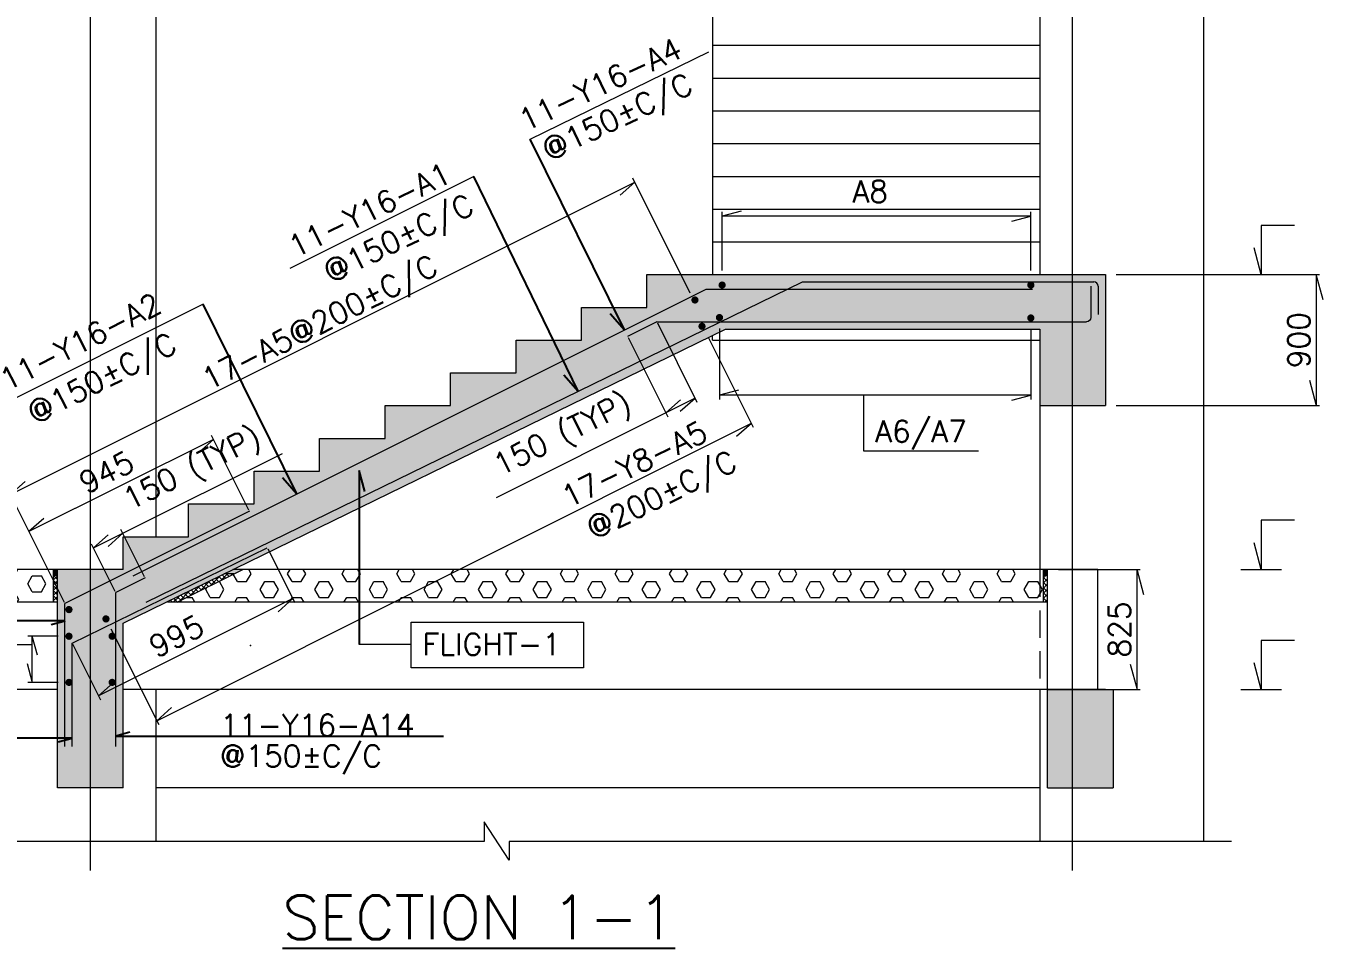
# Model space of a CAD drawing. Header units: millimetres. Extents: x 340192 to 549303, y -616317 to -538642.
# Drawn here: x 420369 to 429282, y -590845 to -584511 of the extents above; entities that cross this region are included whole.
import ezdxf
from ezdxf.enums import TextEntityAlignment as Align
from ezdxf.lldxf.tags import DXFTag

# ---------------------------------------------------------------- set-up
doc = ezdxf.new("R2010")
doc.units = ezdxf.units.MM
doc.header["$LTSCALE"] = 250
doc.header["$MEASUREMENT"] = 0
doc.linetypes.add('( Hidden )', pattern=[0.375, 0.25, -0.125])
doc.layers.get('DEFPOINTS').update_dxf_attribs({"lineweight": 0})
for name, color, linetype, lineweight in [('CIVIL', 3, 'Continuous', 0), ('CV-CB-BEAM', 7, 'Continuous', 0), ('CV-CB-CIVIL', 70, 'Continuous', 0), ('CV-CB-COLUMN', 3, 'Continuous', 0), ('CV-CB-DIM', 2, 'Continuous', 0), ('CV-CB-GRID', 8, 'CENTER', 5), ('CV-CB-HATCH', 2, 'Continuous', 0), ('CV-CB-LINE', 2, 'Continuous', 0), ('CV-CB-REINFORCEMENT', 6, 'Continuous', 0), ('CV-CB-SHADE', 25, 'Continuous', 0), ('CV-CB-TEXT', 3, 'Continuous', 0), ('SECTION', 6, 'Continuous', 0)]:
    doc.layers.add(name, color=color, linetype=linetype, lineweight=lineweight)
doc.styles.add('ROMANS', font='romans.shx')
doc.styles.add('V1', font='romans.shx', dxfattribs={"height": 200})
tags = doc.linetypes.add('CENTER', pattern=[2, 1.25, -0.25, 0.25, -0.25]).pattern_tags.tags
tags[10:11] = [DXFTag(74, 4), DXFTag(75, 0), DXFTag(340, '0'), DXFTag(46, 1.0), DXFTag(50, 0.0), DXFTag(44, 0.0), DXFTag(45, 0.0)]
tags[8:9] = [DXFTag(74, 4), DXFTag(75, 0), DXFTag(340, '0'), DXFTag(46, 1.0), DXFTag(50, 0.0), DXFTag(44, 0.0), DXFTag(45, 0.0)]
tags[6:7] = [DXFTag(74, 4), DXFTag(75, 0), DXFTag(340, '0'), DXFTag(46, 1.0), DXFTag(50, 0.0), DXFTag(44, 0.0), DXFTag(45, 0.0)]
tags[4:5] = [DXFTag(74, 4), DXFTag(75, 0), DXFTag(340, '0'), DXFTag(46, 1.0), DXFTag(50, 0.0), DXFTag(44, 0.0), DXFTag(45, 0.0)]
doc.dimstyles.new('1.5', dxfattribs={"dimtxt": 150, "dimasz": 0.00045, "dimexe": 30, "dimexo": 7.5, "dimgap": 52.5, "dimtad": 1, "dimdec": 0, "dimlfac": 0.666667, "dimzin": 0, "dimdsep": 46, "dimtxsty": 'ROMANS', "dimblk": 'TICK', "dimcen": 0.09, "dimclrd": 2, "dimclre": 2, "dimclrt": 3, "dimadec": 0, "dimazin": 0, "dimtfac": 1, "dimtdec": 0, "dimtofl": 0, "dimtmove": 0, "dimatfit": 3, "dimfxl": 1, "dimtolj": 1, "dimtzin": 0, "dimlwd": -1, "dimlwe": -1, "dimarcsym": 1})
doc.dimstyles.new('CIVIL', dxfattribs={"dimtxt": 1, "dimasz": 0.0005, "dimexe": 50, "dimexo": 0, "dimgap": 50, "dimtad": 1, "dimdec": 0, "dimlfac": 0.001, "dimzin": 0, "dimdsep": 46, "dimtxsty": 'ROMANS', "dimblk": 'TICK', "dimcen": 0.09, "dimclrd": 2, "dimclre": 2, "dimclrt": 3, "dimadec": 0, "dimazin": 0, "dimtfac": 1, "dimtdec": 0, "dimtofl": 0, "dimtmove": 0, "dimatfit": 3, "dimldrblk": 'TICK', "dimfxl": 1, "dimfrac": 2, "dimtolj": 1, "dimtzin": 0, "dimarcsym": 0})
doc.dimstyles.new('CV-CB-DIM', dxfattribs={"dimtxt": 150, "dimasz": 0.0006, "dimexe": 22.5, "dimexo": 75, "dimgap": 45, "dimtad": 1, "dimdec": 0, "dimzin": 0, "dimdsep": 46, "dimtxsty": 'ROMANS', "dimblk": 'TICK', "dimcen": 0.09, "dimdle": 50, "dimclrd": 2, "dimclre": 2, "dimclrt": 3, "dimadec": 0, "dimazin": 0, "dimtfac": 1, "dimtdec": 0, "dimtofl": 0, "dimtmove": 0, "dimatfit": 3, "dimfxl": 1, "dimtolj": 1, "dimtzin": 0, "dimlwd": -1, "dimlwe": -1, "dimarcsym": 0})
pattern_1 = [(45, (327199.929, -596679.648), (-17.6776695, 17.6776695), []), (135, (327199.929, -596679.648), (-17.6776695, -17.6776695), [])]

# ---------------------------------------------------------------- blocks, each defined once
blk = doc.blocks.new('TICK')
at = {"color": 3}
blk.add_line((-289777.747, -77645.713), (0, 0), dxfattribs=at)
blk = doc.blocks.new('*D156')
at = {"layer": 'CV-CB-DIM', "color": 2, "transparency": 16777216}
for p, q in [((425134.2, -586589.4), (425134.2, -587077.2)), ((427273.7, -586592.2), (427273.7, -587077.2)), ((427273.7, -587047.2), (425134.2, -587047.2))]:
    blk.add_line(p, q, dxfattribs=at)
at = {"layer": 'DEFPOINTS', "color": 0, "transparency": 16777216}
for p in [(425134.2, -586514.4, -1342192.6), (427273.7, -586517.2), (425134.2, -587047.2)]:
    blk.add_point(p, dxfattribs=at)
at = {"layer": 'CV-CB-DIM', "color": 2, "transparency": 16777216, "xscale": 0.00045, "yscale": 0.00045, "zscale": 0.00045, "rotation": 180}
blk.add_blockref('TICK', (425134.2, -587047.2), dxfattribs=at)
at = {"layer": 'CV-CB-DIM', "color": 2, "transparency": 16777216, "xscale": 0.00045, "yscale": 0.00045, "zscale": 0.00045}
blk.add_blockref('TICK', (427273.7, -587047.2), dxfattribs=at)
blk = doc.blocks.new('*D157')
at = {"layer": 'CV-CB-DIM', "color": 2, "transparency": 16777216}
for p, q in [((425056.9, -586648.2), (425366.5, -587267.4)), ((421267.9, -589283.1), (425353.1, -587240.5)), ((420951.9, -588651.2), (421281.3, -589310))]:
    blk.add_line(p, q, dxfattribs=at)
at = {"layer": 'DEFPOINTS', "color": 0, "transparency": 16777216}
for p in [(425023.4, -586581.1), (425353.1, -587240.5), (420918.4, -588584.1)]:
    blk.add_point(p, dxfattribs=at)
at = {"layer": 'CV-CB-DIM', "color": 2, "transparency": 16777216, "xscale": 0.00045, "yscale": 0.00045, "zscale": 0.00045}
for p, rotation in [((425353.1, -587240.5), 26.56505117708479), ((421267.9, -589283.1), 206.5650511770848)]:
    blk.add_blockref('TICK', p, dxfattribs=dict(at, rotation=rotation))
blk = doc.blocks.new('*D217')
at = {"layer": 'CV-CB-DIM', "color": 2, "transparency": 16777216}
for p, q in [((420589.2, -588703.2), (420382.2, -588703.2)), ((420412.2, -589020.2), (420412.2, -588703.2)), ((420589.2, -589020.2), (420382.2, -589020.2))]:
    blk.add_line(p, q, dxfattribs=at)
at = {"layer": 'DEFPOINTS', "color": 0, "transparency": 16777216}
for p in [(420412.2, -588703.2), (420664.2, -588703.2), (420664.2, -589020.2)]:
    blk.add_point(p, dxfattribs=at)
at = {"layer": 'CV-CB-DIM', "color": 2, "transparency": 16777216, "xscale": 0.00045, "yscale": 0.00045, "zscale": 0.00045}
for p, rotation in [((420412.2, -588703.2), 90), ((420412.2, -589020.2), 270)]:
    blk.add_blockref('TICK', p, dxfattribs=dict(at, rotation=rotation))
blk = doc.blocks.new('*D179')
at = {"layer": 'CV-CB-REINFORCEMENT', "color": 2, "transparency": 16777216}
for p, q in [((421657.3, -587350.9), (420389.5, -587984.8)), ((421900.5, -587837.2), (421643.9, -587324.1)), ((420632.6, -588471.1), (420376.1, -587958))]:
    blk.add_line(p, q, dxfattribs=at)
at = {"layer": 'DEFPOINTS', "color": 0, "transparency": 16777216}
for p in [(421903.8, -587843.9), (420389.5, -587984.8), (420636, -588477.8, 0)]:
    blk.add_point(p, dxfattribs=at)
at = {"layer": 'CV-CB-REINFORCEMENT', "color": 2, "transparency": 16777216, "xscale": 0.00045, "yscale": 0.00045, "zscale": 0.00045}
for p, rotation in [((421657.3, -587350.9), 26.56505117704357), ((420389.5, -587984.8), 206.5650511770435)]:
    blk.add_blockref('TICK', p, dxfattribs=dict(at, rotation=rotation))
at = {"layer": 'CV-CB-REINFORCEMENT', "color": 3, "transparency": 16777216, "insert": (420922.2, -587575.9), "char_height": 150, "attachment_point": 5, "rotation": 26.56505, "style": 'ROMANS'}
blk.add_mtext('\\A1;945', dxfattribs=at)
blk = doc.blocks.new('*D180')
at = {"layer": 'CV-CB-REINFORCEMENT', "color": 2, "transparency": 16777216}
for p, q in [((420261.8, -587729.4), (424551.8, -585584.3)), ((424933, -586346.7), (424538.4, -585557.5)), ((420632.6, -588471.1), (420248.3, -587702.5))]:
    blk.add_line(p, q, dxfattribs=at)
at = {"layer": 'DEFPOINTS', "color": 0, "transparency": 16777216}
for p in [(424551.8, -585584.3), (424936.4, -586353.4, 1342192.6), (420636, -588477.8)]:
    blk.add_point(p, dxfattribs=at)
at = {"layer": 'CV-CB-REINFORCEMENT', "color": 2, "transparency": 16777216, "xscale": 0.00045, "yscale": 0.00045, "zscale": 0.00045}
for p, rotation in [((424551.8, -585584.3), 26.56505117708479), ((420261.8, -587729.4), 206.5650511770848)]:
    blk.add_blockref('TICK', p, dxfattribs=dict(at, rotation=rotation))
blk = doc.blocks.new('*D201')
at = {"layer": 'CV-CB-REINFORCEMENT', "color": 2, "transparency": 16777216}
for p, q in [((425152.2, -586191.1), (425152.2, -585788.1)), ((427273.7, -585818.1), (425152.2, -585818.1)), ((427273.7, -586191.1), (427273.7, -585788.1))]:
    blk.add_line(p, q, dxfattribs=at)
at = {"layer": 'DEFPOINTS', "color": 0, "transparency": 16777216}
for p in [(425152.2, -585818.1), (425152.2, -586266.1, -1342192.6), (427273.7, -586266.1)]:
    blk.add_point(p, dxfattribs=at)
at = {"layer": 'CV-CB-REINFORCEMENT', "color": 2, "transparency": 16777216, "xscale": 0.00045, "yscale": 0.00045, "zscale": 0.00045, "rotation": 180}
blk.add_blockref('TICK', (425152.2, -585818.1), dxfattribs=at)
at = {"layer": 'CV-CB-REINFORCEMENT', "color": 2, "transparency": 16777216, "xscale": 0.00045, "yscale": 0.00045, "zscale": 0.00045}
blk.add_blockref('TICK', (427273.7, -585818.1), dxfattribs=at)
blk = doc.blocks.new('*D214')
at = {"layer": 'CV-CB-REINFORCEMENT', "color": 2, "transparency": 16777216}
for p, q in [((424707.7, -586551), (424979.5, -587094.6)), ((424506.4, -586651.6), (424778.2, -587195.2)), ((424966, -587067.7), (424764.8, -587168.4)), ((424764.8, -587168.4), (423598.7, -587751.4))]:
    blk.add_line(p, q, dxfattribs=at)
at = {"layer": 'DEFPOINTS', "color": 0, "transparency": 16777216}
for p in [(424704.3, -586544.3), (424503.1, -586644.9), (424764.8, -587168.4)]:
    blk.add_point(p, dxfattribs=at)
at = {"layer": 'CV-CB-REINFORCEMENT', "color": 2, "transparency": 16777216, "xscale": 0.00045, "yscale": 0.00045, "zscale": 0.00045}
for p, rotation in [((424764.8, -587168.4), 206.5650511770435), ((424966, -587067.7), 26.56505117704357)]:
    blk.add_blockref('TICK', p, dxfattribs=dict(at, rotation=rotation))
at = {"layer": 'CV-CB-REINFORCEMENT', "color": 3, "transparency": 16777216, "insert": (424063, -587332.8), "char_height": 150, "attachment_point": 5, "rotation": 26.56505, "style": 'ROMANS'}
blk.add_mtext('\\A1;150 (TYP)', dxfattribs=at)
blk = doc.blocks.new('*D215')
at = {"layer": 'CV-CB-REINFORCEMENT', "color": 2, "transparency": 16777216}
for p, q in [((422031.4, -588101.9), (422216.4, -588471.8)), ((422202.9, -588445), (420867.5, -589112.7)), ((420689.3, -588756.3), (420880.9, -589139.5))]:
    blk.add_line(p, q, dxfattribs=at)
at = {"layer": 'DEFPOINTS', "color": 0, "transparency": 16777216}
for p in [(422028.1, -588095.2), (420686, -588749.6, 0), (420867.5, -589112.7)]:
    blk.add_point(p, dxfattribs=at)
at = {"layer": 'CV-CB-REINFORCEMENT', "color": 2, "transparency": 16777216, "xscale": 0.00045, "yscale": 0.00045, "zscale": 0.00045}
for p, rotation in [((422202.9, -588445), 26.56505117704357), ((420867.5, -589112.7), 206.5650511770435)]:
    blk.add_blockref('TICK', p, dxfattribs=dict(at, rotation=rotation))
at = {"layer": 'CV-CB-REINFORCEMENT', "color": 3, "transparency": 16777216, "insert": (421403, -588702.4), "char_height": 150, "attachment_point": 5, "rotation": 26.56505, "style": 'ROMANS'}
blk.add_mtext('\\A1;995', dxfattribs=at)
blk = doc.blocks.new('*D286')
at = {"layer": 'CV-CB-REINFORCEMENT', "color": 2, "transparency": 16777216}
for p, q in [((421033.8, -587996.1), (422131.8, -587447.1)), ((421183.9, -588296.1), (421020.4, -587969.2)), ((420982.6, -588396.7), (420819.2, -588069.8)), ((420832.6, -588096.7), (421033.8, -587996.1))]:
    blk.add_line(p, q, dxfattribs=at)
at = {"layer": 'DEFPOINTS', "color": 0, "transparency": 16777216}
for p in [(420832.6, -588096.7), (421187.2, -588302.8), (420986, -588403.4, 0)]:
    blk.add_point(p, dxfattribs=at)
at = {"layer": 'CV-CB-REINFORCEMENT', "color": 2, "transparency": 16777216, "xscale": 0.00045, "yscale": 0.00045, "zscale": 0.00045}
for p, rotation in [((420832.6, -588096.7), 206.5650511770435), ((421033.8, -587996.1), 26.56505117704357)]:
    blk.add_blockref('TICK', p, dxfattribs=dict(at, rotation=rotation))
at = {"layer": 'CV-CB-REINFORCEMENT', "color": 3, "transparency": 16777216, "insert": (421518.3, -587567.4), "char_height": 150, "attachment_point": 5, "rotation": 26.56505, "style": 'ROMANS'}
blk.add_mtext('\\A1;150 (TYP)', dxfattribs=at)
blk = doc.blocks.new('*D287')
at = {"layer": 'CV-CB-DIM', "color": 2, "transparency": 16777216}
for p, q in [((427861, -586219.3), (429257.5, -586219.3)), ((429235, -586219.3), (429235, -587119.3)), ((427861, -587119.3), (429257.5, -587119.3))]:
    blk.add_line(p, q, dxfattribs=at)
at = {"layer": 'DEFPOINTS', "color": 0, "transparency": 16777216}
for p in [(427786, -586219.3, -1860265.2), (427786, -587119.3, -1860265.2), (429235, -587119.3)]:
    blk.add_point(p, dxfattribs=at)
at = {"layer": 'CV-CB-DIM', "color": 2, "transparency": 16777216, "xscale": 0.0006, "yscale": 0.0006, "zscale": 0.0006}
for p, rotation in [((429235, -586219.3), 90), ((429235, -587119.3), 270)]:
    blk.add_blockref('TICK', p, dxfattribs=dict(at, rotation=rotation))
at = {"layer": 'CV-CB-DIM', "color": 3, "transparency": 16777216, "insert": (429115, -586669.3), "char_height": 150, "attachment_point": 5, "rotation": 90, "style": 'ROMANS'}
blk.add_mtext('\\A1;900', dxfattribs=at)
blk = doc.blocks.new('*D288')
at = {"layer": 'CV-CB-CIVIL', "color": 2, "transparency": 16777216}
for p, q in [((427463.5, -588244.3), (428025.7, -588244.3)), ((428003.2, -589069.3), (428003.2, -588244.3)), ((427463.5, -589069.3), (428025.7, -589069.3))]:
    blk.add_line(p, q, dxfattribs=at)
at = {"layer": 'DEFPOINTS', "color": 0, "transparency": 16777216}
for p in [(427388.5, -588244.3, -1860265.2), (428003.2, -588244.3), (427388.5, -589069.3, -1860264.8)]:
    blk.add_point(p, dxfattribs=at)
at = {"layer": 'CV-CB-CIVIL', "color": 2, "transparency": 16777216, "xscale": 0.0006, "yscale": 0.0006, "zscale": 0.0006}
for p, rotation in [((428003.2, -588244.3), 90), ((428003.2, -589069.3), 270)]:
    blk.add_blockref('TICK', p, dxfattribs=dict(at, rotation=rotation))
at = {"layer": 'CV-CB-CIVIL', "color": 3, "transparency": 16777216, "insert": (427883.2, -588656.8), "char_height": 150, "attachment_point": 5, "rotation": 90, "style": 'ROMANS'}
blk.add_mtext('\\A1;825', dxfattribs=at)

msp = doc.modelspace()

# ---------------------------------------------------------------- hatches: boundary and pattern name
at = {"layer": 'CV-CB-DIM'}
h = msp.add_hatch(dxfattribs=at)
h.set_pattern_fill('HEX', color=2, style=0, pattern_type=2)
h.set_pattern_definition([(0, (345322.52, -605648.49), (0, 108.25318), [62.5, -125]), (120, (345322.52, -605648.49), (-93.75, -54.12659), [62.5, -125]), (60, (345385.02, -605648.49), (-93.75, 54.12659), [62.5, -125])])
h.paths.add_polyline_path([(427388.49, -588244.28), (421857.88, -588244.28), (421407.88, -588469.28), (427388.49, -588469.28)])
at = {"layer": 'CV-CB-HATCH', "ltscale": 1.5}
h = msp.add_hatch(dxfattribs=at)
h.set_pattern_fill('HEX', color=256, style=0, pattern_type=2)
h.set_pattern_definition([(0, (326474.74, -597598.99), (0, 108.25318), [62.5, -125]), (120, (326474.74, -597598.99), (-93.75, -54.12659), [62.5, -125]), (60, (326537.24, -597598.99), (-93.75, 54.12659), [62.5, -125])])
h.paths.add_polyline_path([(418546.65, -588244.28), (418546.65, -588469.28), (420556.01, -588469.28), (420556.01, -588244.28), (420360.99, -588244.28)])
at = {"layer": 'CV-CB-HATCH', "ltscale": 0.0015}
for points in [[(420555.99, -588289.28), (420555.99, -588244.28), (420585.99, -588244.28), (420585.99, -588289.28)], [(420555.99, -588289.28), (420555.99, -588244.28), (420585.99, -588244.28), (420585.99, -588289.28)], [(420556.01, -588289.28), (420556.01, -588244.28), (420586.01, -588244.28), (420586.01, -588289.28)], [(427358.49, -588289.28), (427358.49, -588244.28), (427388.49, -588244.28), (427388.49, -588289.28)], [(427358.49, -588289.28), (427358.49, -588244.28), (427388.49, -588244.28), (427388.49, -588289.28)], [(427358.51, -588289.28), (427358.51, -588244.28), (427388.51, -588244.28), (427388.51, -588289.28)]]:
    msp.add_hatch(color=2, dxfattribs=at).paths.add_polyline_path(points)
at = {"layer": 'CV-CB-HATCH', "ltscale": 1.39982e-05}
for points in [[(420555.99, -588268.31), (420555.99, -588244.28), (420585.99, -588244.28), (420585.99, -588268.31)], [(427358.49, -588268.31), (427358.49, -588244.28), (427388.49, -588244.28), (427388.49, -588268.31)]]:
    msp.add_hatch(color=2, dxfattribs=at).paths.add_polyline_path(points)
at = {"layer": 'CV-CB-HATCH', "ltscale": 0.0015, "extrusion": (0, 0, -1)}
for points in [[(-420586.01, -588289.28), (-420586.01, -588244.28), (-420556.01, -588244.28), (-420556.01, -588289.28)], [(-427388.51, -588289.28), (-427388.51, -588244.28), (-427358.51, -588244.28), (-427358.51, -588289.28)]]:
    msp.add_hatch(color=2, dxfattribs=at).paths.add_polyline_path(points)
at = {"layer": 'CV-CB-HATCH'}
h = msp.add_hatch(dxfattribs=at)
h.set_pattern_fill('NET', color=256, style=0, pattern_type=2)
h.set_pattern_definition(pattern_1)
h.paths.add_polyline_path([(420585.99, -588469.28), (420585.99, -588244.28), (420556.01, -588244.28), (420556.01, -588469.28)])
msp.add_hatch(color=256, dxfattribs=at).paths.add_polyline_path([(421730.79, -588274.28), (421790.79, -588244.28), (421857.88, -588244.28), (421797.88, -588274.28)])
h = msp.add_hatch(dxfattribs=at)
h.set_pattern_fill('NET', color=256, style=0, pattern_type=2)
h.set_pattern_definition(pattern_1)
h.paths.add_polyline_path([(427388.49, -588469.28), (427388.49, -588244.28), (427358.51, -588244.28), (427358.51, -588469.28)])
h = msp.add_hatch(dxfattribs=at)
h.set_pattern_fill('NET', color=256, style=0, pattern_type=2)
h.set_pattern_definition([(45, (328305.056, -596762.764), (-17.6776695, 17.6776695), []), (135, (328305.056, -596762.764), (-17.6776695, -17.6776695), [])])
h.paths.add_polyline_path([(421340.79, -588469.28), (421407.88, -588469.28), (421797.88, -588274.28), (421730.79, -588274.28)])
at = {"layer": 'CV-CB-REINFORCEMENT', "extrusion": (0, 0, -1)}
h = msp.add_hatch(color=256, dxfattribs=at)
edge = h.paths.add_edge_path()
edge.add_arc((-425152.22, -586291.11), 25, 0, 360)
h = msp.add_hatch(color=256, dxfattribs=at)
edge = h.paths.add_edge_path()
edge.add_arc((-427273.74, -586291.11), 25, 0, 360)
h = msp.add_hatch(color=256, dxfattribs=at)
edge = h.paths.add_edge_path()
edge.add_arc((-424965.54, -586393.77), 25, 0, 360)
h = msp.add_hatch(color=256, dxfattribs=at)
edge = h.paths.add_edge_path()
edge.add_arc((-425014.06, -586574.12), 25, 0, 360)
h = msp.add_hatch(color=256, dxfattribs=at)
edge = h.paths.add_edge_path()
edge.add_arc((-425134.15, -586514.4), 25, 0, 360)
h = msp.add_hatch(color=256, dxfattribs=at)
edge = h.paths.add_edge_path()
edge.add_arc((-427273.74, -586517.2), 25, 0, 360)
h = msp.add_hatch(color=256, dxfattribs=at)
edge = h.paths.add_edge_path()
edge.add_arc((-420664.24, -588520.02), 25, 0, 360)
h = msp.add_hatch(color=256, dxfattribs=at)
edge = h.paths.add_edge_path()
edge.add_arc((-420918.37, -588584.14), 25, 0, 360)
h = msp.add_hatch(color=256, dxfattribs=at)
edge = h.paths.add_edge_path()
edge.add_arc((-420664.24, -588703.18), 25, 0, 360)
h = msp.add_hatch(color=256, dxfattribs=at)
edge = h.paths.add_edge_path()
edge.add_arc((-420961.08, -588703.18), 25, 0, 360)
h = msp.add_hatch(color=256, dxfattribs=at)
edge = h.paths.add_edge_path()
edge.add_arc((-420664.24, -589020.2), 25, 0, 360)
h = msp.add_hatch(color=256, dxfattribs=at)
edge = h.paths.add_edge_path()
edge.add_arc((-420961.08, -589020.2), 25, 0, 360)
at = {"layer": 'CV-CB-SHADE', "ltscale": 1.5, "extrusion": (3.05497e-09, -6.23995e-09, -1)}
msp.add_hatch(color=256, dxfattribs=at).paths.add_polyline_path([(-421035.99, -589744.27), (-421035.99, -588612.33), (-425174.51, -586594.27), (-427335.99, -586594.27), (-427335.99, -587119.27), (-427785.99, -587119.27), (-427785.99, -586219.27), (-424635.99, -586219.27), (-424635.99, -586444.27), (-424185.99, -586444.27), (-424185.99, -586669.27), (-423735.99, -586669.27), (-423735.99, -586894.27), (-423285.99, -586894.27), (-423285.99, -587119.27), (-422835.99, -587119.27), (-422835.99, -587344.27), (-422385.99, -587344.27), (-422385.99, -587569.27), (-421935.99, -587569.27), (-421935.99, -587794.27), (-421485.99, -587794.27), (-421485.99, -588019.27), (-421035.99, -588019.27), (-421035.99, -588244.27), (-420585.99, -588244.27), (-420585.99, -589744.27)])
at = {"layer": 'CV-CB-SHADE', "ltscale": 1.5, "extrusion": (0, 0, -1)}
msp.add_hatch(color=256, dxfattribs=at).paths.add_polyline_path([(-427838.49, -589744.28), (-427838.49, -589069.28), (-427388.49, -589069.28), (-427388.49, -589744.28)])

# ---------------------------------------------------------------- linework, layer by layer
at = {"layer": 'CIVIL', "extrusion": (-1, 0, 0.000854717), "elevation": -428978.34, "flags": 128}
msp.add_lwpolyline([(589744.28, -1859899.2), (589069.28, -1859899.2), (589069.28, -1333408.86)], dxfattribs=at)
at = {"layer": 'CV-CB-BEAM', "color": 3, "linetype": '( Hidden )', "ltscale": 3}
msp.add_line((427335.99, -588244.28, -1860265.17), (427335.99, -589069.28, -1860265.17), dxfattribs=at)
at = {"layer": 'CV-CB-CIVIL', "ltscale": 1.5}
for p, q in [((428460.99, -575194.28, -1860265.17), (428460.99, -590112.39, -1860265.17)), ((427335.99, -579844.28, -1860265.17), (427335.99, -586219.28, -1860265.17)), ((421260.99, -582251.04, -1860265.17), (421260.99, -588019.28, -1860265.17)), ((425085.99, -583519.28, -1860265.17), (425085.99, -586219.28, -1860265.17)), ((425085.99, -584644.28, -1860265.17), (427335.99, -584644.28, -1860265.17)), ((425085.99, -584869.28, -1860265.17), (427335.99, -584869.28, -1860265.17)), ((425085.99, -585094.28, -1860265.17), (427335.99, -585094.28, -1860265.17)), ((425085.99, -585319.28, -1860265.17), (427335.99, -585319.28, -1860265.17)), ((425085.99, -585544.28, -1860265.17), (427335.99, -585544.28, -1860265.17)), ((425085.99, -585769.28, -1860265.17), (427335.99, -585769.28, -1860265.17)), ((425085.99, -585994.28, -1860265.17), (427335.99, -585994.28, -1860265.17)), ((424635.99, -586219.28, -1860265.17), (427785.99, -586219.28, -1860265.17)), ((427785.99, -586219.28, -1860265.17), (427785.99, -587119.28, -1860265.17)), ((421035.99, -588612.34, -1860265.17), (425174.52, -586594.28, -1860265.17)), ((425085.99, -586669.28, -1860265.17), (425085.99, -586638.54, -1860265.17)), ((425174.52, -586594.28, -1860265.17), (427335.99, -586594.28, -1860265.17)), ((427335.99, -586594.28, -1860265.17), (427335.99, -588244.28, -1860265.17)), ((425085.99, -586669.28, -1860265.17), (427335.99, -586669.28, -1860265.17)), ((427335.99, -587119.28, -1860265.17), (427785.99, -587119.28, -1860265.17)), ((420585.99, -588244.28, -1860265.17), (418546.65, -588244.28, -1860265.17)), ((420585.99, -589744.28, -1860265.17), (420585.99, -588244.28, -1860265.17)), ((421035.99, -588244.28, -1860265.17), (420585.99, -588244.28, -1860265.17)), ((421407.88, -588469.28, -1860265.17), (421857.88, -588244.28, -1860265.17)), ((427733.49, -588244.28, -1860265.17), (421790.79, -588244.28, -1860265.17)), ((427388.49, -589069.28, -1860265.17), (427388.49, -588244.28, -1860265.17)), ((427733.49, -589069.28, -1860265.17), (427733.49, -588244.28, -1860265.17)), ((421797.88, -588274.28, -1860265.17), (421730.79, -588274.28, -1860265.17)), ((420585.99, -588469.28, -1860265.17), (418546.65, -588469.28, -1860265.17)), ((427388.49, -588469.28, -1860265.17), (421340.79, -588469.28, -1860265.17)), ((421035.99, -589744.28, -1860265.17), (421035.99, -588612.34, -1860265.17)), ((420585.99, -589069.28, -1860265.17), (418546.65, -589069.28, -1860265.17)), ((427785.99, -589069.28, -1860265.17), (421035.99, -589069.28, -1860265.17)), ((421260.99, -589069.28, -1860265.17), (421260.99, -590112.39, -1860265.17)), ((427335.99, -589069.28, -1860265.17), (427335.99, -590112.39, -1860265.17)), ((427838.49, -589069.28, -1860265.17), (427838.49, -589744.28, -1860265.17)), ((421035.99, -589744.28, -1860265.17), (420585.99, -589744.28, -1860265.17)), ((427335.99, -589744.28, -1860265.17), (421260.99, -589744.28, -1860265.17)), ((427388.49, -589744.28, -1860265.17), (427838.49, -589744.28, -1860265.17))]:
    msp.add_line(p, q, dxfattribs=at)
at = {"layer": 'CV-CB-CIVIL', "color": 3, "ltscale": 1.39982e-05}
for p, q in [((420555.99, -588244.28, -1860265.17), (420555.99, -588469.28, -1860265.17)), ((427358.49, -588244.28, -1860265.17), (427358.49, -588469.28, -1860265.17))]:
    msp.add_line(p, q, dxfattribs=at)
at = {"layer": 'CV-CB-CIVIL', "ltscale": 1.5, "elevation": -1860265.17, "flags": 128}
msp.add_lwpolyline([(421035.99, -588244.28), (421035.99, -588019.28), (421485.99, -588019.28), (421485.99, -587794.28), (421935.99, -587794.28), (421935.99, -587569.28), (422385.99, -587569.28), (422385.99, -587344.28), (422835.99, -587344.28), (422835.99, -587119.28), (423285.99, -587119.28), (423285.99, -586894.28), (423735.99, -586894.28), (423735.99, -586669.28), (424185.99, -586669.28), (424185.99, -586444.28), (424635.99, -586444.28), (424635.99, -586219.28)], dxfattribs=at)
at = {"layer": 'CV-CB-COLUMN', "ltscale": 1.5}
msp.add_point((421910.55, -588766.72, -1860265.17), dxfattribs=at)
at = {"layer": 'CV-CB-DIM', "color": 2}
for p, q in [((423833.33, -585288.69, -1860265.17), (425061.69, -584688.26, -1860265.17)), ((423445.49, -585546.18, -1860265.17), (422181.69, -586178.08, -1860265.17)), ((421585.19, -586422.14, -1860265.17), (420154.96, -587137.25, -1860265.17))]:
    msp.add_line(p, q, dxfattribs=at)
at = {"layer": 'CV-CB-DIM'}
msp.add_line((420412.19, -588761.65, -518072.55), (418680.95, -588761.65, -518072.55), dxfattribs=at)
at = {"layer": 'CV-CB-GRID', "ltscale": 1.5}
for p, q in [((420810.99, -573455.08, -1860265.17), (420810.99, -590312.39, -1860265.17)), ((427560.99, -590312.39, -1860265.17), (427560.99, -573455.08, -1860265.17))]:
    msp.add_line(p, q, dxfattribs=at)
at = {"layer": 'CV-CB-HATCH', "color": 2, "ltscale": 0.001}
for p, q in [((420555.99, -588244.28, -1860265.17), (420555.99, -588469.28, -1860265.17)), ((420556.01, -588244.28, -1860265.17), (420556.01, -588469.28, -1860265.17)), ((427358.49, -588244.28, -1860265.17), (427358.49, -588469.28, -1860265.17)), ((427358.51, -588244.28, -1860265.17), (427358.51, -588469.28, -1860265.17))]:
    msp.add_line(p, q, dxfattribs=at)
at = {"layer": 'CV-CB-HATCH', "color": 2}
msp.add_line((423015, -588758.79, -523198.24), (422659.39, -588758.79, -1395198.88), dxfattribs=at)
at = {"layer": 'CV-CB-LINE', "ltscale": 0.457207}
for p, q in [((423688.2, -590241.99, -1860265.17), (423517.37, -589976.94, -1860265.17)), ((423517.37, -589976.94, -1860265.17), (423517.37, -590112.39, -1860265.17)), ((423688.2, -590112.39, -1860265.17), (423688.2, -590241.99, -1860265.17))]:
    msp.add_line(p, q, dxfattribs=at)
at = {"layer": 'CV-CB-LINE', "ltscale": 0.632812, "elevation": -1860265.17, "flags": 128}
for points in [[(423517.37, -590112.39), (418556.28, -590112.39)], [(428651.51, -590112.39), (423688.2, -590112.39)]]:
    msp.add_lwpolyline(points, dxfattribs=at)
at = {"layer": 'CV-CB-REINFORCEMENT', "ltscale": 1.5}
for p, q in [((421193.78, -588468.65, -1860265.17), (425704.12, -586269.28, -1860265.17)), ((421903.84, -587843.9, -1860265.17), (420635.99, -588477.82, -1860265.17)), ((420685.99, -588749.64, -1860265.17), (422026.71, -588095.87, -1860265.17))]:
    msp.add_line(p, q, dxfattribs=at)
at = {"layer": 'CV-CB-REINFORCEMENT'}
for p, q in [((425704.12, -586269.28, -1860265.17), (427705.99, -586269.28, -1860265.17)), ((427685.99, -586299.28, -1860265.17), (427685.99, -586514.28, -1860265.17)), ((427735.99, -586299.28, -1860265.17), (427735.99, -586494.28, -1860265.17)), ((421105.57, -588287.76, -1860265.17), (425042.52, -586319.28, -1860265.17)), ((425042.52, -586319.28, -1860265.17), (427285.99, -586319.28, -1860265.17)), ((424704.32, -586544.28, -1860265.17), (424503.08, -586644.9, -1860265.17)), ((424704.32, -586544.28, -1860265.17), (427655.99, -586544.28, -1860265.17)), ((421187.23, -588302.83, -1860265.17), (420985.99, -588403.45, -1860265.17)), ((420985.99, -589461.65, -1860265.17), (420985.99, -588403.45, -1860265.17)), ((420635.99, -589461.65, -1860265.17), (420635.99, -588477.82, -1860265.17)), ((420685.99, -589461.65, -1860265.17), (420685.99, -588749.64, -1860265.17))]:
    msp.add_line(p, q, dxfattribs=at)
at = {"layer": 'CV-CB-REINFORCEMENT', "color": 2}
for p, q in [((426123.41, -587047.18, -518072.55), (426123.41, -587429.84, -518072.55)), ((426123.41, -587429.84, -518072.55), (426914.54, -587429.84, -518072.55))]:
    msp.add_line(p, q, dxfattribs=at)
at = {"layer": 'CV-CB-REINFORCEMENT'}
msp.add_arc((427705.99, -586299.28, -1860265.17), 30, 0, 90, dxfattribs=at)
at = {"layer": 'CV-CB-REINFORCEMENT', "extrusion": (0, 0, -1)}
msp.add_arc((-427655.99, -586514.28, 1860265.17), 30, 180, 270, dxfattribs=at)
at = {"layer": 'CV-CB-TEXT', "color": 2, "ltscale": 0.75}
msp.add_3dface([(423015, -588606.02, -523198.24), (424198.62, -588606.02, -523198.24), (424198.62, -588919.21, -523198.24), (423015, -588919.21, -523198.24)], dxfattribs=at)
at = {"layer": 'SECTION', "color": 2, "ltscale": 0.00028125}
for p, q in [((428715.85, -586219.28, -1860265.17), (428997.1, -586219.28, -1860265.17)), ((428715.85, -588244.28, -1860265.17), (428997.1, -588244.28, -1860265.17)), ((428715.85, -589069.28, -1860265.17), (428997.1, -589069.28, -1860265.17))]:
    msp.add_line(p, q, dxfattribs=at)
at = {"layer": 'SECTION', "lineweight": 0, "ltscale": 0.000675, "elevation": -1860265.17, "flags": 128}
for points in [[(429084.29, -585881.36), (428856.47, -585881.36), (428856.47, -586219.28), (428807.34, -586035.91)], [(429084.29, -587906.36), (428856.47, -587906.36), (428856.47, -588244.28), (428807.34, -588060.91)], [(429084.29, -588731.36), (428856.47, -588731.36), (428856.47, -589069.28), (428807.34, -588885.91)]]:
    msp.add_lwpolyline(points, dxfattribs=at)

# ---------------------------------------------------------------- texts
at = {"layer": 'CV-CB-TEXT', "lineweight": 0, "style": 'ROMANS'}
for s, p in [('11-Y16-A4', (423736.65, -585104.08, -1860260.67)), ('@150%%pC/C', (423896.22, -585307.61, -1860260.67))]:
    msp.add_text(s, height=150, rotation=25.484965, dxfattribs=at).set_placement(p, align=Align.TOP_LEFT)
for s, rotation, p in [('11-Y16-A1', 26, (423238.91, -585442.79, -1860260.67)), ('@150%%pC/C', 26, (423394.56, -585658.71, -1860260.67)), ('11-Y16-A2', 27.130102, (421244.63, -586337.93, -1860260.67)), ('@150%%pC/C', 27.130102, (421350.2, -586610.36, -1860260.67))]:
    msp.add_text(s, height=150, rotation=rotation, dxfattribs=at).set_placement(p, align=Align.TOP_RIGHT)
for s, p in [('A8', (426047.73, -585722.99, -750605.7)), ('A6/A7', (426203.95, -587370.69, -750605.7))]:
    msp.add_text(s, height=150, dxfattribs=at).set_placement(p)
for s, rotation, p in [('17-A5@200%%pC/C', 27, (423213.29, -586209.02, -982673.19)), ('17-Y8-A5', 26, (425067.1, -587351.97, -982673.19)), ('@200%%pC/C', 26, (425267.37, -587554.99, -982673.19))]:
    msp.add_text(s, height=150, rotation=rotation, dxfattribs=at).set_placement(p, align=Align.RIGHT)
at = {"layer": 'CV-CB-TEXT', "color": 4, "lineweight": 0, "style": 'ROMANS'}
msp.add_text('FLIGHT-1', height=150, dxfattribs=at).set_placement((423093.17, -588833.33, -523198.24))
at = {"layer": 'CV-CB-TEXT', "color": 6, "lineweight": -2, "style": 'V1'}
msp.add_text('%%uSECTION 1-1%%U', height=300, dxfattribs=at).set_placement((422130.5, -590634.88, -930132.59), align=Align.MIDDLE_LEFT)
at = {"layer": 'CV-CB-TEXT', "lineweight": 0, "char_height": 150, "attachment_point": 7, "line_spacing_factor": 1.2, "style": 'ROMANS'}
for s, insert in [('11-Y16-A14', (421702.88, -589389.37, -523198.29)), ('@150%%pC/C\\P', (421702.88, -589650.43, -523198.29))]:
    msp.add_mtext(s, dxfattribs=dict(at, insert=insert))

# ---------------------------------------------------------------- dimensions: what is measured, and where the dimension line sits
at = {"layer": 'CV-CB-CIVIL', "color": 1}
dim = msp.add_linear_dim(base=(428003.2, -588244.28), p1=(427388.49, -589069.28, -1860264.83), p2=(427388.49, -588244.28, -1860265.17), angle=90, dimstyle='CV-CB-DIM', override={"dimarcsym": 1}, dxfattribs=at)
dim.commit()
dim.dimension.update_dxf_attribs({"geometry": '*D288', "text_midpoint": (427883.2, -588656.78)})
at = {"layer": 'CV-CB-DIM', "color": 2}
dim = msp.add_linear_dim(base=(429235, -587119.28), p1=(427785.99, -586219.28, -1860265.17), p2=(427785.99, -587119.28, -1860265.17), angle=90, dimstyle='CV-CB-DIM', override={"dimdle": 0}, dxfattribs=at)
dim.commit()
dim.dimension.update_dxf_attribs({"geometry": '*D287', "text_midpoint": (429115, -586669.28)})
for base, p1, p2, angle, picture, middle in [((425134.15, -587047.18, -518072.55), (427273.74, -586517.2, -518072.55), (425134.15, -586514.4, -1860265.17), 180, '*D156', (426203.95, -587047.18, -518072.55)), ((425353.09, -587240.52, -518072.55), (420918.37, -588584.14, -518072.55), (425023.39, -586581.12, -518072.55), 26.565051, '*D157', (423310.48, -588261.83, -518072.55)), ((420412.19, -588703.18, -518072.55), (420664.24, -589020.2, -518072.55), (420664.24, -588703.18, -518072.55), 90, '*D217', (420412.19, -588861.69, -518072.55))]:
    dim = msp.add_linear_dim(base=base, p1=p1, p2=p2, angle=angle, text=' ', dimstyle='1.5', override={"dimexo": 75, "dimcen": 0.09}, dxfattribs=at)
    dim.commit()
    dim.dimension.update_dxf_attribs({"geometry": picture, "text_midpoint": middle})
at = {"layer": 'CV-CB-REINFORCEMENT', "color": 2}
for base, p1, p2, angle, override, picture, middle in [((424551.83, -585584.32, -1860265.17), (420635.99, -588477.82, -1860265.17), (424936.37, -586353.4, -518072.55), 26.565051, {"dimexo": 7.5, "dimcen": 0.09}, '*D180', (422406.8, -586656.84, -1860265.17)), ((425152.22, -585818.06, -518072.55), (427273.74, -586266.11, -518072.55), (425152.22, -586266.11, -1860265.17), 180, {"dimexo": 75, "dimcen": 0.09}, '*D201', (426212.98, -585818.06, -518072.55))]:
    dim = msp.add_linear_dim(base=base, p1=p1, p2=p2, angle=angle, text=' ', dimstyle='1.5', override=override, dxfattribs=at)
    dim.commit()
    dim.dimension.update_dxf_attribs({"geometry": picture, "text_midpoint": middle})
for base, p1, p2, picture, middle in [((424764.81, -587168.35, -1860265.17), (424704.32, -586544.28, -1860265.17), (424503.08, -586644.9, -1860265.17), '*D214', (424137.55, -587481.98, -1860265.17)), ((420832.61, -588096.67, -1860265.17), (421187.23, -588302.83, -1860265.17), (420985.99, -588403.45, -1860265.17), '*D286', (421592.87, -587716.55, -1860265.17))]:
    dim = msp.add_linear_dim(base=base, p1=p1, p2=p2, angle=206.565051, text='<> (TYP)', dimstyle='1.5', dxfattribs=at)
    dim.commit()
    dim.dimension.update_dxf_attribs({"geometry": picture, "text_midpoint": middle, "dimtype": 160})
for base, p1, p2, picture, middle in [((420389.49, -587984.81, -1860265.17), (421903.84, -587843.9, -1860265.17), (420635.99, -588477.82, -1860265.17), '*D179', (420979.27, -587689.92, -1860265.17)), ((420867.51, -589112.67, -1860265.17), (422028.05, -588095.19, -1860265.17), (420685.99, -588749.64, -1860265.17), '*D215', (421460, -588816.43, -1860265.17))]:
    dim = msp.add_linear_dim(base=base, p1=p1, p2=p2, angle=206.565051, dimstyle='1.5', dxfattribs=at)
    dim.commit()
    dim.dimension.update_dxf_attribs({"geometry": picture, "text_midpoint": middle, "dimtype": 160})

# ---------------------------------------------------------------- leaders
at = {"layer": 'CV-CB-DIM', "color": 2}
for points in [[(420637.7, -588597.32, -1860265.17), (420088.13, -588597.32, -1860265.17)], [(420685.99, -589402.29, -1860265.17), (418695.62, -589402.29, -1860265.17)], [(420985.99, -589388.55, -1860265.17), (423237.56, -589388.55, -1860265.17)]]:
    msp.add_leader(points, dimstyle='CIVIL', override={"dimtxt": 0.666667, "dimasz": 0.000333333, "dimgap": 33.333335, "dimclrd": 0}, dxfattribs=at)
at = {"layer": 'CV-CB-HATCH', "color": 2}
for points in [[(424481.72, -586599.68, -1860265.17), (423833.33, -585288.69, -1860265.17)], [(424163.58, -587020.57, -1860265.17), (423445.49, -585546.18, -1860265.17)], [(422229.79, -587725.65, -1860265.17), (421585.19, -586422.14, -1860265.17)], [(422659.39, -587564.98, -1395198.88), (422659.39, -588758.79, -1395198.88)]]:
    msp.add_leader(points, dimstyle='CIVIL', override={"dimclrd": 0}, dxfattribs=at)

doc.saveas('drawing.dxf')
